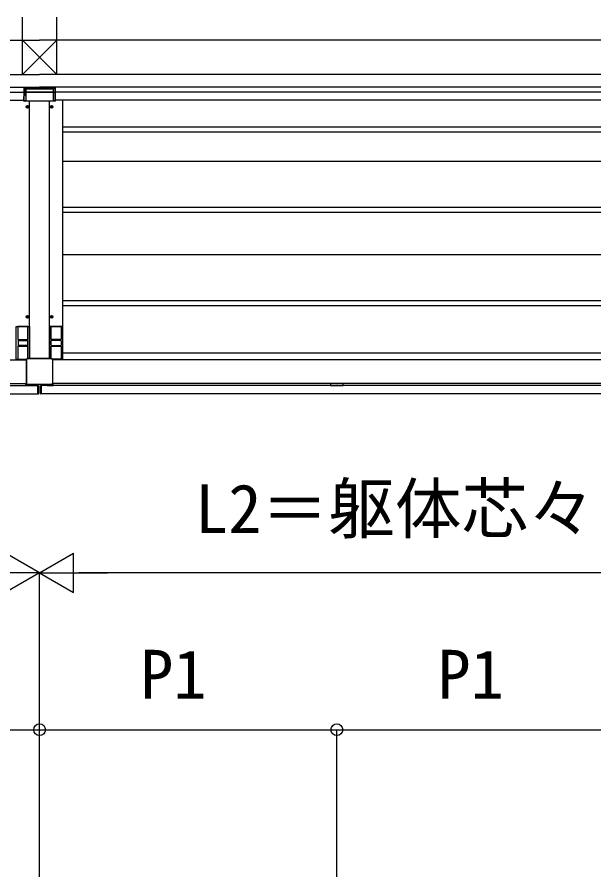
# Model space of a CAD drawing. Units: millimetres, scale not verified. Extents: x -10500 to 10500, y -15604 to 15536.
# Drawn here: x -5201 to -3436, y -370 to 2260 of the extents above; entities that cross this region are included whole.
import ezdxf
from ezdxf.enums import TextEntityAlignment as Align

# ---------------------------------------------------------------- set-up
doc = ezdxf.new("R2010")
doc.units = ezdxf.units.MM
doc.header["$LTSCALE"] = 80
for name, color, linetype in [('0-3_YKK_12', 2, 'Continuous'), ('0-4_YKK_13', 4, 'Continuous'), ('0-6_YKK_D', 6, 'Continuous'), ('0-8_YSS_K', 3, 'Continuous')]:
    doc.layers.add(name, color=color, linetype=linetype)
doc.styles.add('ＭＳ ゴシック', font='')
doc.styles.get('ＭＳ ゴシック').set_extended_font_data('MS Gothic')

msp = doc.modelspace()

# ---------------------------------------------------------------- linework, layer by layer
at = {"layer": '0-3_YKK_12'}
for p, q in [((-7824.5, 2046.4), (-5169.7, 2046.4)), ((-7824.5, 2031.4), (-5180, 2031.4)), ((-2440.5, 2046.4), (-5095.3, 2046.4)), ((-2440.5, 2031.4), (-5085, 2031.4)), ((-7824.5, 2006.4), (-5180.3, 2006.4)), ((-5163, 1216.1), (-5163, 2003.4)), ((-5102, 1216.1), (-5102, 2003.4)), ((-2440.5, 2006.4), (-5084.7, 2006.4)), ((-5062, 2006.4), (-5062, 1313.9)), ((-7822.81, 1212.4), (-5172.19, 1212.4)), ((-2442.19, 1212.4), (-5092.8, 1212.4)), ((-7931, 1133.4), (-5137.5, 1133.4)), ((-7823.02, 1139.4), (-5171.98, 1139.4)), ((-7822.88, 1139.9), (-5172.12, 1139.9)), ((-5137.5, 1108.4), (-5137.5, 1133.4)), ((-2334, 1133.4), (-5127.5, 1133.4)), ((-5127.5, 1108.4), (-5127.5, 1133.4)), ((-2441.98, 1139.4), (-5093.02, 1139.4)), ((-2442.12, 1139.9), (-5092.88, 1139.9))]:
    msp.add_line(p, q, dxfattribs=at)
for points in [[(-7931, 1133.4), (-7931, 1108.4), (-5137.5, 1108.4)], [(-2334, 1133.4), (-2334, 1108.4), (-5127.5, 1108.4)]]:
    msp.add_lwpolyline(points, dxfattribs=at)
for centre in [(-5169.5, 1985.9), (-5095.5, 1985.9), (-5169.5, 1343.9), (-5095.5, 1343.9)]:
    msp.add_circle(centre, 4, dxfattribs=at)
at = {"layer": '0-4_YKK_13'}
for p, q in [((-5180, 2030.75), (-5180.3, 2006.08)), ((-5180.25, 2005.13), (-5179.94, 2030.65)), ((-5180, 2045.16), (-5178.76, 2046.4)), ((-5180, 2042.92), (-5176.52, 2046.4)), ((-5176.01, 2041.4), (-5180, 2045.39)), ((-5178.25, 2041.4), (-5180, 2043.15)), ((-5179.94, 2040.4), (-5180, 2040.4)), ((-5180, 2040.4), (-5180, 2030.75)), ((-5179.94, 2030.65), (-5179.94, 2040.4)), ((-5179.27, 2041.4), (-5174.27, 2046.4)), ((-5179, 2041.4), (-5178.88, 2041.4)), ((-5176.15, 2030.46), (-5178.94, 2030.46)), ((-5086.12, 2041.4), (-5178.88, 2041.4)), ((-5173.76, 2041.4), (-5178.76, 2046.4)), ((-5177.03, 2041.4), (-5172.03, 2046.4)), ((-5171.52, 2041.4), (-5176.52, 2046.4)), ((-5175.16, 2039.06), (-5175.16, 2030.65)), ((-5175.16, 2030.65), (-5174.84, 2005.13)), ((-5175, 2038.9), (-5175, 2031)), ((-5175, 2031), (-5090, 2031)), ((-5175, 2030.8), (-5174.68, 2004.97)), ((-5090, 2030.8), (-5175, 2030.8)), ((-5174.78, 2041.4), (-5169.78, 2046.4)), ((-5169.27, 2041.4), (-5174.27, 2046.4)), ((-5090.84, 2040.06), (-5174.16, 2040.06)), ((-5091, 2039.9), (-5174, 2039.9)), ((-5172.54, 2041.4), (-5167.54, 2046.4)), ((-5167.03, 2041.4), (-5172.03, 2046.4)), ((-5172, 2045.4), (-5172, 2041.4)), ((-5093, 2045.4), (-5172, 2045.4)), ((-5170.29, 2041.4), (-5165.29, 2046.4)), ((-5164.78, 2041.4), (-5169.78, 2046.4)), ((-5168.05, 2041.4), (-5163.05, 2046.4)), ((-5162.54, 2041.4), (-5167.54, 2046.4)), ((-5165.8, 2041.4), (-5160.8, 2046.4)), ((-5160.29, 2041.4), (-5165.29, 2046.4)), ((-5163.56, 2041.4), (-5158.56, 2046.4)), ((-5158.05, 2041.4), (-5163.05, 2046.4)), ((-5161.31, 2041.4), (-5156.31, 2046.4)), ((-5155.8, 2041.4), (-5160.8, 2046.4)), ((-5159.07, 2041.4), (-5154.07, 2046.4)), ((-5153.56, 2041.4), (-5158.56, 2046.4)), ((-5156.82, 2041.4), (-5151.82, 2046.4)), ((-5151.31, 2041.4), (-5156.31, 2046.4)), ((-5154.58, 2041.4), (-5149.58, 2046.4)), ((-5149.07, 2041.4), (-5154.07, 2046.4)), ((-5152.33, 2041.4), (-5147.33, 2046.4)), ((-5146.82, 2041.4), (-5151.82, 2046.4)), ((-5150.09, 2041.4), (-5145.09, 2046.4)), ((-5144.58, 2041.4), (-5149.58, 2046.4)), ((-5147.84, 2041.4), (-5142.84, 2046.4)), ((-5142.33, 2041.4), (-5147.33, 2046.4)), ((-5145.6, 2041.4), (-5140.6, 2046.4)), ((-5140.09, 2041.4), (-5145.09, 2046.4)), ((-5143.35, 2041.4), (-5138.35, 2046.4)), ((-5137.84, 2041.4), (-5142.84, 2046.4)), ((-5141.11, 2041.4), (-5136.11, 2046.4)), ((-5135.6, 2041.4), (-5140.6, 2046.4)), ((-5138.86, 2041.4), (-5133.86, 2046.4)), ((-5133.35, 2041.4), (-5138.35, 2046.4)), ((-5136.62, 2041.4), (-5131.62, 2046.4)), ((-5131.11, 2041.4), (-5136.11, 2046.4)), ((-5134.37, 2041.4), (-5129.37, 2046.4)), ((-5128.86, 2041.4), (-5133.86, 2046.4)), ((-5132.13, 2041.4), (-5127.13, 2046.4)), ((-5126.62, 2041.4), (-5131.62, 2046.4)), ((-5129.88, 2041.4), (-5124.88, 2046.4)), ((-5124.37, 2041.4), (-5129.37, 2046.4)), ((-5127.64, 2041.4), (-5122.64, 2046.4)), ((-5122.13, 2041.4), (-5127.13, 2046.4)), ((-5125.39, 2041.4), (-5120.39, 2046.4)), ((-5119.88, 2041.4), (-5124.88, 2046.4)), ((-5123.15, 2041.4), (-5118.15, 2046.4)), ((-5117.64, 2041.4), (-5122.64, 2046.4)), ((-5120.9, 2041.4), (-5115.9, 2046.4)), ((-5115.39, 2041.4), (-5120.39, 2046.4)), ((-5118.66, 2041.4), (-5113.66, 2046.4)), ((-5113.15, 2041.4), (-5118.15, 2046.4)), ((-5116.41, 2041.4), (-5111.41, 2046.4)), ((-5110.9, 2041.4), (-5115.9, 2046.4)), ((-5114.17, 2041.4), (-5109.17, 2046.4)), ((-5108.66, 2041.4), (-5113.66, 2046.4)), ((-5111.92, 2041.4), (-5106.92, 2046.4)), ((-5106.41, 2041.4), (-5111.41, 2046.4)), ((-5109.68, 2041.4), (-5104.68, 2046.4)), ((-5104.17, 2041.4), (-5109.17, 2046.4)), ((-5107.43, 2041.4), (-5102.43, 2046.4)), ((-5101.92, 2041.4), (-5106.92, 2046.4)), ((-5105.19, 2041.4), (-5100.19, 2046.4)), ((-5099.68, 2041.4), (-5104.68, 2046.4)), ((-5102.94, 2041.4), (-5097.94, 2046.4)), ((-5097.43, 2041.4), (-5102.43, 2046.4)), ((-5100.7, 2041.4), (-5095.7, 2046.4)), ((-5095.19, 2041.4), (-5100.19, 2046.4)), ((-5098.45, 2041.4), (-5093.45, 2046.4)), ((-5092.94, 2041.4), (-5097.94, 2046.4)), ((-5096.21, 2041.4), (-5091.21, 2046.4)), ((-5090.7, 2041.4), (-5095.7, 2046.4)), ((-5093.96, 2041.4), (-5088.96, 2046.4)), ((-5088.45, 2041.4), (-5093.45, 2046.4)), ((-5093, 2045.4), (-5093, 2041.4)), ((-5091.72, 2041.4), (-5086.72, 2046.4)), ((-5086.21, 2041.4), (-5091.21, 2046.4)), ((-5090, 2030.8), (-5090.32, 2004.97)), ((-5090.16, 2005.13), (-5089.84, 2030.65)), ((-5090, 2038.9), (-5090, 2031)), ((-5089.84, 2030.65), (-5089.84, 2039.06)), ((-5089.47, 2041.4), (-5085, 2045.87)), ((-5085, 2042.44), (-5088.96, 2046.4)), ((-5086.06, 2030.46), (-5088.85, 2030.46)), ((-5087.23, 2041.4), (-5085, 2043.63)), ((-5085, 2044.68), (-5086.72, 2046.4)), ((-5086.12, 2041.4), (-5086, 2041.4)), ((-5085.06, 2040.4), (-5085.06, 2030.65)), ((-5085, 2040.4), (-5085.06, 2040.4)), ((-5085.06, 2030.65), (-5084.75, 2005.13)), ((-5085.02, 2003.4), (-5179.98, 2003.4)), ((-5175.84, 2004.13), (-5179.25, 2004.13)), ((-5089.38, 2003.91), (-5175.62, 2003.91)), ((-5174.71, 2004.71), (-5090.29, 2004.71)), ((-5085.75, 2004.13), (-5089.16, 2004.13)), ((-5084.02, 2005.4), (-5084.7, 2006.08)), ((-5084.02, 2004.4), (-5084.02, 2005.4)), ((-5173.65, 1985.9), (-5165.35, 1985.9)), ((-5171.55, 1986.25), (-5171.55, 1985.55)), ((-5171.55, 1986.25), (-5170.35, 1986.25)), ((-5171.55, 1985.55), (-5170.35, 1985.55)), ((-5169.85, 1987.95), (-5169.15, 1987.95)), ((-5169.85, 1987.95), (-5169.85, 1986.75)), ((-5169.85, 1985.05), (-5169.85, 1983.85)), ((-5169.85, 1983.85), (-5169.15, 1983.85)), ((-5169.5, 1981.75), (-5169.5, 1990.05)), ((-5169.15, 1987.95), (-5169.15, 1986.75)), ((-5169.15, 1985.05), (-5169.15, 1983.85)), ((-5168.65, 1986.25), (-5167.45, 1986.25)), ((-5168.65, 1985.55), (-5167.45, 1985.55)), ((-5167.45, 1986.25), (-5167.45, 1985.55)), ((-5099.65, 1985.9), (-5091.35, 1985.9)), ((-5097.55, 1986.25), (-5097.55, 1985.55)), ((-5097.55, 1986.25), (-5096.35, 1986.25)), ((-5097.55, 1985.55), (-5096.35, 1985.55)), ((-5095.85, 1987.95), (-5095.15, 1987.95)), ((-5095.85, 1987.95), (-5095.85, 1986.75)), ((-5095.85, 1985.05), (-5095.85, 1983.85)), ((-5095.85, 1983.85), (-5095.15, 1983.85)), ((-5095.5, 1981.75), (-5095.5, 1990.05)), ((-5095.15, 1987.95), (-5095.15, 1986.75)), ((-5095.15, 1985.05), (-5095.15, 1983.85)), ((-5094.65, 1986.25), (-5093.45, 1986.25)), ((-5094.65, 1985.55), (-5093.45, 1985.55)), ((-5093.45, 1986.25), (-5093.45, 1985.55)), ((-5062, 1925.4), (-2475, 1925.4)), ((-5062, 1909.4), (-2475, 1909.4)), ((-5062, 1819.4), (-2475, 1819.4)), ((-5062, 1679.4), (-2475, 1679.4)), ((-5062, 1663.4), (-2475, 1663.4)), ((-5062, 1533.9), (-2475, 1533.9)), ((-5062, 1393.9), (-2475, 1393.9)), ((-5062, 1377.9), (-2475, 1377.9)), ((-5173.65, 1343.9), (-5165.35, 1343.9)), ((-5171.55, 1344.25), (-5171.55, 1343.55)), ((-5171.55, 1344.25), (-5170.35, 1344.25)), ((-5171.55, 1343.55), (-5170.35, 1343.55)), ((-5169.85, 1345.95), (-5169.15, 1345.95)), ((-5169.85, 1345.95), (-5169.85, 1344.75)), ((-5169.85, 1343.05), (-5169.85, 1341.85)), ((-5169.85, 1341.85), (-5169.15, 1341.85)), ((-5169.5, 1339.75), (-5169.5, 1348.05)), ((-5169.15, 1345.95), (-5169.15, 1344.75)), ((-5169.15, 1343.05), (-5169.15, 1341.85)), ((-5168.65, 1344.25), (-5167.45, 1344.25)), ((-5168.65, 1343.55), (-5167.45, 1343.55)), ((-5167.45, 1344.25), (-5167.45, 1343.55)), ((-5099.65, 1343.9), (-5091.35, 1343.9)), ((-5097.55, 1344.25), (-5097.55, 1343.55)), ((-5097.55, 1344.25), (-5096.35, 1344.25)), ((-5097.55, 1343.55), (-5096.35, 1343.55)), ((-5095.85, 1345.95), (-5095.15, 1345.95)), ((-5095.85, 1345.95), (-5095.85, 1344.75)), ((-5095.85, 1343.05), (-5095.85, 1341.85)), ((-5095.85, 1341.85), (-5095.15, 1341.85)), ((-5095.5, 1339.75), (-5095.5, 1348.05)), ((-5095.15, 1345.95), (-5095.15, 1344.75)), ((-5095.15, 1343.05), (-5095.15, 1341.85)), ((-5094.65, 1344.25), (-5093.45, 1344.25)), ((-5094.65, 1343.55), (-5093.45, 1343.55)), ((-5093.45, 1344.25), (-5093.45, 1343.55)), ((-5168, 1313.6), (-5199, 1313.6)), ((-5168, 1273.9), (-5168, 1313.9)), ((-5097, 1273.9), (-5097, 1313.9)), ((-5097, 1313.6), (-5066, 1313.6)), ((-5198.5, 1270.4), (-5198.5, 1257.4)), ((-5197.5, 1271.4), (-5169.5, 1271.4)), ((-5196.5, 1271.4), (-5196.5, 1273.9)), ((-5170.5, 1273.4), (-5196.5, 1273.4)), ((-5170.5, 1273.9), (-5170.5, 1271.4)), ((-5168.5, 1257.4), (-5168.5, 1270.4)), ((-5096.5, 1257.4), (-5096.5, 1270.4)), ((-5067.5, 1271.4), (-5095.5, 1271.4)), ((-5094.5, 1273.9), (-5094.5, 1271.4)), ((-5094.5, 1273.4), (-5068.5, 1273.4)), ((-5068.5, 1271.4), (-5068.5, 1273.9)), ((-5066.5, 1270.4), (-5066.5, 1257.4)), ((-5169.5, 1256.4), (-5197.5, 1256.4)), ((-5196.5, 1253.9), (-5196.5, 1256.4)), ((-5196.5, 1254.4), (-5170.5, 1254.4)), ((-5171.5, 1253.9), (-5195.5, 1253.9)), ((-5170.5, 1256.4), (-5170.5, 1253.9)), ((-5095.5, 1256.4), (-5067.5, 1256.4)), ((-5094.5, 1256.4), (-5094.5, 1253.9)), ((-5068.5, 1254.4), (-5094.5, 1254.4)), ((-5093.5, 1253.9), (-5069.5, 1253.9)), ((-5068.5, 1253.9), (-5068.5, 1256.4)), ((-5204, 1213.9), (-5171.77, 1213.9)), ((-5199, 1214.2), (-5171.6, 1214.2)), ((-5172.2, 1140.7), (-5172.2, 1212.1)), ((-5172.15, 1212.1), (-5172.15, 1140.7)), ((-5168.2, 1216.1), (-5096.8, 1216.1)), ((-5096.8, 1216.05), (-5168.2, 1216.05)), ((-5066, 1214.2), (-5093.4, 1214.2)), ((-5061, 1213.9), (-5093.23, 1213.9)), ((-5092.85, 1212.1), (-5092.85, 1140.7)), ((-5092.8, 1212.1), (-5092.8, 1140.7)), ((-2476, 1232.9), (-5061, 1232.9)), ((-5174.5, 1133.7), (-5174.5, 1139.4)), ((-5171.4, 1133.4), (-5174.2, 1133.4)), ((-5171.39, 1133.46), (-5171.4, 1133.4)), ((-5161.91, 1133.49), (-5170.89, 1133.49)), ((-5096.8, 1136.75), (-5168.2, 1136.75)), ((-5096.8, 1136.7), (-5168.2, 1136.7)), ((-5161.41, 1133.46), (-5161.4, 1133.4)), ((-5156, 1133.4), (-5161.4, 1133.4)), ((-5156, 1136.7), (-5156, 1133.4)), ((-5137.5, 1133.7), (-5137.5, 1108.1)), ((-5135.94, 1133.6), (-5137.5, 1133.7)), ((-5135, 1132.31), (-5135, 1132.61)), ((-5135, 1109.49), (-5135, 1132.31)), ((-5130, 1132.31), (-5130, 1132.61)), ((-5130, 1109.49), (-5130, 1132.31)), ((-5129.06, 1133.6), (-5127.5, 1133.7)), ((-5127.5, 1133.7), (-5127.5, 1108.1)), ((-5109, 1136.7), (-5109, 1133.4)), ((-5109, 1133.4), (-5103.6, 1133.4)), ((-5103.59, 1133.46), (-5103.6, 1133.4)), ((-5103.09, 1133.49), (-5094.11, 1133.49)), ((-5093.61, 1133.46), (-5093.6, 1133.4)), ((-5093.6, 1133.4), (-5090.8, 1133.4)), ((-5090.5, 1133.7), (-5090.5, 1139.4)), ((-4241.5, 1139.4), (-4241.5, 1133.7)), ((-4241.2, 1133.4), (-4238.4, 1133.4)), ((-4238.39, 1133.46), (-4238.4, 1133.4)), ((-4237.89, 1133.49), (-4228.91, 1133.49)), ((-4223, 1139.4), (-4237.5, 1139.4)), ((-4228.41, 1133.46), (-4228.4, 1133.4)), ((-4228.4, 1133.4), (-4223, 1133.4)), ((-4223, 1139.4), (-4223, 1139.37)), ((-4223, 1133.43), (-4223, 1133.4)), ((-4207.5, 1139.4), (-4222, 1139.4)), ((-4222, 1139.4), (-4222, 1139.37)), ((-4222, 1133.43), (-4222, 1133.4)), ((-4222, 1133.4), (-4216.6, 1133.4)), ((-4216.59, 1133.46), (-4216.6, 1133.4)), ((-4216.09, 1133.49), (-4207.11, 1133.49)), ((-4206.61, 1133.46), (-4206.6, 1133.4)), ((-4206.6, 1133.4), (-4203.8, 1133.4)), ((-4203.5, 1133.7), (-4203.5, 1139.4)), ((-5137.5, 1108.1), (-5135.94, 1108.2)), ((-5135, 1109.19), (-5135, 1109.49)), ((-5130, 1109.19), (-5130, 1109.49)), ((-5127.5, 1108.1), (-5129.06, 1108.2))]:
    msp.add_line(p, q, dxfattribs=at)
msp.add_lwpolyline([(-5085, 2041.4), (-5180, 2041.4), (-5180, 2046.4), (-5085, 2046.4)], close=True, dxfattribs=at)
for points in [[(-5085, 2040.4), (-5085, 2030.75), (-5084.7, 2006.08)], [(-5180.98, 2004.4), (-5180.98, 2005.4), (-5180.3, 2006.08)], [(-5204, 1213.9), (-5204, 1313.9), (-5163, 1313.9), (-5163, 1216.1)], [(-5199, 1313.9), (-5199, 1273.9), (-5168, 1273.9)], [(-5061, 1213.9), (-5061, 1313.9), (-5102, 1313.9), (-5102, 1216.1)], [(-5066, 1313.9), (-5066, 1273.9), (-5097, 1273.9)], [(-5195.5, 1253.9), (-5199, 1253.9), (-5199, 1213.9)], [(-5168, 1216.1), (-5168, 1253.9), (-5171.5, 1253.9)], [(-5097, 1216.1), (-5097, 1253.9), (-5093.5, 1253.9)], [(-5069.5, 1253.9), (-5066, 1253.9), (-5066, 1213.9)]]:
    msp.add_lwpolyline(points, dxfattribs=at)
for centre in [(-5169.5, 1985.9), (-5095.5, 1985.9), (-5169.5, 1343.9), (-5095.5, 1343.9)]:
    msp.add_circle(centre, 3.75, dxfattribs=at)
for centre, radius, start, end in [((-5179.14, 2032.07), 1.62, 240.62841, 277.13954), ((-5175.95, 2032.07), 1.62, 262.86046, 299.37159), ((-5089.05, 2032.07), 1.62, 240.62841, 277.13954), ((-5085.86, 2032.07), 1.62, 262.86046, 299.37159), ((-5179.24, 2005.13), 1, 180.24971, 269.75029), ((-5175.85, 2005.13), 1, 270.24971, 359.75029), ((-5089.15, 2005.13), 1, 180.24971, 269.75029), ((-5085.76, 2005.13), 1, 270.24971, 359.75029), ((-5170.35, 1986.75), 0.5, 270, 0), ((-5170.35, 1985.05), 0.5, 0, 90), ((-5168.65, 1986.75), 0.5, 180, 270), ((-5168.65, 1985.05), 0.5, 90, 180), ((-5096.35, 1986.75), 0.5, 270, 0), ((-5096.35, 1985.05), 0.5, 0, 90), ((-5094.65, 1986.75), 0.5, 180, 270), ((-5094.65, 1985.05), 0.5, 90, 180), ((-5170.35, 1344.75), 0.5, 270, 0), ((-5170.35, 1343.05), 0.5, 0, 90), ((-5168.65, 1344.75), 0.5, 180, 270), ((-5168.65, 1343.05), 0.5, 90, 180), ((-5096.35, 1344.75), 0.5, 270, 0), ((-5096.35, 1343.05), 0.5, 0, 90), ((-5094.65, 1344.75), 0.5, 180, 270), ((-5094.65, 1343.05), 0.5, 90, 180), ((-5197.5, 1270.4), 1, 90, 180), ((-5169.5, 1270.4), 1, 0, 90), ((-5095.5, 1270.4), 1, 90, 180), ((-5067.5, 1270.4), 1, 0, 90), ((-5197.5, 1257.4), 1, 180, 270), ((-5169.5, 1257.4), 1, 270, 0), ((-5095.5, 1257.4), 1, 180, 270), ((-5067.5, 1257.4), 1, 270, 0), ((-5168.2, 1212.1), 4, 90, 180), ((-5168.2, 1212.1), 3.95, 90, 180), ((-5132.5, 1210.3), 6.1, 71.95614, 108.04386), ((-5096.8, 1212.1), 4, 0, 90), ((-5096.8, 1212.1), 3.95, 0, 90), ((-5168.2, 1140.7), 4, 180, 270), ((-5168.2, 1140.7), 3.95, 180, 270), ((-5136, 1132.61), 1, 0, 86.5), ((-5129, 1132.61), 1, 93.5, 180), ((-5096.8, 1140.7), 4, 270, 0), ((-5096.8, 1140.7), 3.95, 270, 0), ((-5136, 1109.19), 1, 273.5, 0), ((-5129, 1109.19), 1, 180, 266.5)]:
    msp.add_arc(centre, radius, start, end, dxfattribs=at)
for centre, major_axis, ratio, start_param, end_param in [((-5179, 2040.4), (-1, 0), 0.998135, 4.712389, 6.2831853), ((-5178.94, 2040.4), (0.728, 0.728), 0.940706, 0.8159414, 2.3256512), ((-5178.88, 2040.4), (-1, 0), 0.998135, 4.712389, 4.7734755), ((-5174.15, 2039.05), (0.715, -0.715), 0.988936, 2.358058, 3.9251274), ((-5174, 2038.9), (-0.71, 0.71), 0.99628, 5.4996506, 7.06672), ((-5174.94, 2031), (0, 1), 0.061163, 1.5707963, 1.7681919), ((-5091, 2038.9), (0.71, 0.71), 0.99628, 5.4996506, 7.06672), ((-5090.85, 2039.05), (0.715, 0.715), 0.988936, 5.4996506, 7.06672), ((-5090.06, 2031), (0, 1), 0.061163, 4.5149934, 4.712389), ((-5086.12, 2040.4), (1, 0), 0.998135, 1.5097098, 1.5707963), ((-5086.06, 2040.4), (0.728, -0.728), 0.940706, 0.8159414, 2.3256512), ((-5086, 2040.4), (1, 0), 0.998135, 6.2831853, 7.8539816), ((-5179.98, 2004.4), (-0.71, -0.71), 0.99628, 5.4996506, 7.06672), ((-5175.62, 2004.91), (0.387, 0.935), 0.917237, 3.5657667, 4.878081), ((-5175.68, 2004.97), (-0.454, 0.912), 0.980003, 4.000319, 4.2550742), ((-5089.32, 2004.97), (0.454, 0.912), 0.980003, 2.0281111, 2.2828663), ((-5089.38, 2004.91), (-0.387, 0.935), 0.917237, 1.4051043, 2.7174186), ((-5085.02, 2004.4), (0.71, -0.71), 0.99628, 5.4996506, 7.06672), ((-5174.2, 1133.7), (0.213, 0.213), 0.99628, 2.358058, 3.9251274), ((-5170.89, 1133.46), (-0.5, 0), 0.061163, 4.712389, 6.2744587), ((-5161.91, 1133.46), (-0.5, 0), 0.061163, 3.1503193, 4.712389), ((-5103.09, 1133.46), (0.5, 0), 0.061163, 1.5707963, 3.132866), ((-5094.11, 1133.46), (0.5, 0), 0.061163, 0.0087266, 1.5707963), ((-5090.8, 1133.7), (-0.213, 0.213), 0.99628, 2.358058, 3.9251274), ((-4241.2, 1133.7), (0.213, 0.213), 0.99628, 2.358058, 3.9251274), ((-4237.89, 1133.46), (0.5, 0), 0.061163, 1.5707963, 3.132866), ((-4228.91, 1133.46), (0.5, 0), 0.061163, 0.0087266, 1.5707963), ((-4222.5, 1139.37), (0.5, 0), 0.061163, 3.1415927, 6.2831853), ((-4222.5, 1133.43), (0.5, 0), 0.061163, 6.2831853, 9.424778), ((-4216.09, 1133.46), (0.5, 0), 0.061163, 1.5707963, 3.132866), ((-4207.11, 1133.46), (0.5, 0), 0.061163, 0.0087266, 1.5707963), ((-4203.8, 1133.7), (-0.213, 0.213), 0.99628, 2.358058, 3.9251274)]:
    msp.add_ellipse(centre, major_axis=major_axis, ratio=ratio, start_param=start_param, end_param=end_param, dxfattribs=at)
at = {"layer": '0-6_YKK_D'}
for p, q in [((-5132.5, 560.4), (-5236.42, 620.4)), ((-5132.5, 560.4), (-5028.58, 620.4)), ((-5028.58, 500.4), (-5028.58, 620.4)), ((-5132.5, 560.4), (-5340.35, 560.4)), ((-5132.5, 560.4), (-5236.42, 500.4)), ((-5132.5, -369.6), (-5132.5, 561.4)), ((-5132.5, -369.6), (-5132.5, 561.4)), ((-5132.5, 560.4), (-5028.58, 500.4)), ((-5132.5, 560.4), (-4924.65, 560.4)), ((-2522.5, 560.4), (-5012.5, 560.4)), ((-6042.5, 80.4), (-5132.5, 80.4)), ((-5132.5, -369.6), (-5132.5, 81.4)), ((-5132.5, -369.6), (-5132.5, 81.4)), ((-5132.5, 80.4), (-4222.5, 80.4)), ((-4222.5, -369.6), (-4222.5, 81.4)), ((-4222.5, -369.6), (-4222.5, 81.4)), ((-4222.5, 80.4), (-3312.5, 80.4))]:
    msp.add_line(p, q, dxfattribs=at)
for centre in [(-5132.5, 80.4), (-5132.5, 80.4), (-4222.5, 80.4), (-4222.5, 80.4)]:
    msp.add_circle(centre, 18, dxfattribs=at)
at = {"layer": '0-8_YSS_K'}
for p, q in [((-5185, 2085.4), (-5185, 2260.4)), ((-5080, 2085.4), (-5080, 2260.4)), ((-7981, 2190.4), (-5132.5, 2190.4)), ((-5185, 2190.4), (-5080, 2085.4)), ((-5080, 2190.4), (-5185, 2085.4)), ((-2284, 2190.4), (-5132.5, 2190.4)), ((-7981, 2085.4), (-5132.5, 2085.4)), ((-2284, 2085.4), (-5132.5, 2085.4)), ((-7981, 2046.4), (-5132.5, 2046.4)), ((-2284, 2046.4), (-5132.5, 2046.4))]:
    msp.add_line(p, q, dxfattribs=at)

# ---------------------------------------------------------------- texts
at = {"layer": '0-6_YKK_D', "style": 'ＭＳ ゴシック'}
for s, p in [('L2＝躯体芯々', (-4656.52, 637.06)), ('P1', (-4824.7, 130.4)), ('P1', (-3914.7, 130.4))]:
    msp.add_text(s, height=149.6, dxfattribs=at).set_placement(p, align=Align.BOTTOM_LEFT)

doc.saveas('drawing.dxf')
